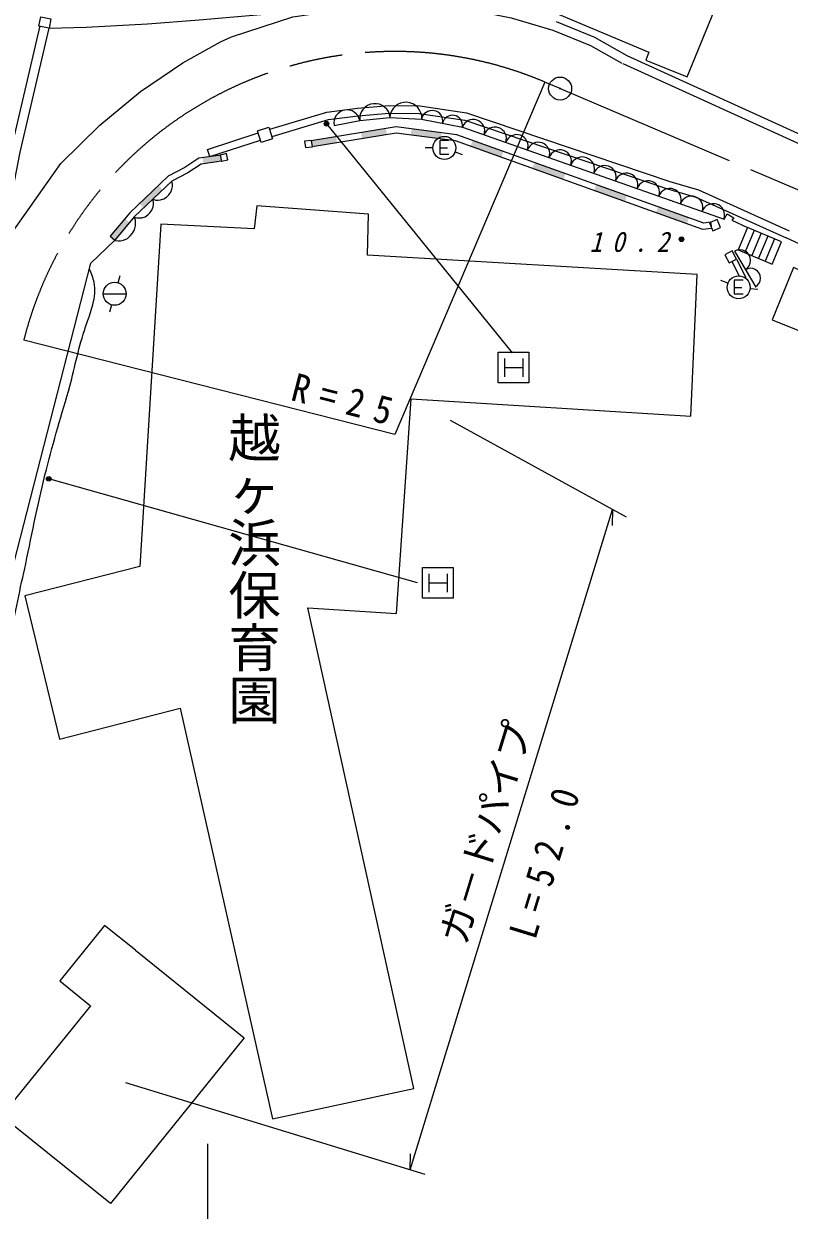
# Model space of a CAD drawing. Units: millimetres, scale not verified. Extents: x 40000 to 680000, y 20000 to 380000.
# Drawn here: x 134754 to 184728, y 243012 to 320474 of the extents above; entities that cross this region are included whole.
import ezdxf
from ezdxf.enums import TextEntityAlignment as Align

# ---------------------------------------------------------------- set-up
doc = ezdxf.new("R2010")
doc.units = ezdxf.units.MM
doc.header["$LTSCALE"] = 1000
doc.linetypes.add('CHAIN', pattern=[18.5, 12, -1.5, 3.5, -1.5])
for name, color, linetype, lineweight in [('M-BGD', 7, 'Continuous', 25), ('M-BMK', 2, 'CHAIN', 13), ('M-BMK-SRVR', 3, 'Continuous', 25), ('M-STR-HTXT', 7, 'Continuous', 13), ('M-STR-STRC', 7, 'Continuous', 25)]:
    doc.layers.add(name, color=color, linetype=linetype, lineweight=lineweight)
doc.layers.add('M-BMK-HTXT', color=7, linetype='Continuous')
doc.styles.add('@ＭＳ ゴシック', font='')
doc.styles.add('ＭＳ ゴシック', font='')
doc.styles.get('@ＭＳ ゴシック').set_extended_font_data('@MS Gothic')
doc.styles.get('ＭＳ ゴシック').set_extended_font_data('MS Gothic')

msp = doc.modelspace()

# ---------------------------------------------------------------- hatches: boundary and pattern name
at = {"layer": 'M-BGD'}
for points in [[(155144, 313102), (153517, 312837), (153581, 312442), (155208, 312707)], [(158396, 313631), (156770, 313366), (156834, 312971), (158461, 313236)], [(162033, 313358), (160073, 313610), (160022, 313213), (161983, 312962)], [(166080, 312139), (164064, 312861), (163929, 312485), (165945, 311762)], [(147612, 311901), (146428, 311729), (146485, 311333), (147669, 311505)], [(170113, 310693), (168096, 311416), (167961, 311040), (169978, 310317)], [(143547, 309909), (142305, 308734), (142580, 308443), (143822, 309619)], [(174145, 309248), (172129, 309971), (171994, 309594), (174010, 308872)], [(178178, 307803), (176162, 308526), (176027, 308149), (178043, 307426)], [(141352, 307752), (140393, 306609), (140700, 306352), (141658, 307495)]]:
    msp.add_hatch(color=256, dxfattribs=at).paths.add_polyline_path(points)

# ---------------------------------------------------------------- linework, layer by layer
for p, q in [((147598, 319300), (148314, 319612)), ((159064, 313739), (153517, 312837)), ((155018, 313838), (156686, 314161)), ((156686, 314161), (158650, 314356)), ((158650, 314356), (160728, 314242)), ((163035, 313230), (159064, 313739)), ((160728, 314242), (163390, 313727)), ((163390, 313727), (180481, 307722)), ((146752, 312272), (150052, 313348)), ((150252, 312729), (150014, 313485)), ((159071, 313335), (153581, 312442)), ((162941, 312839), (159071, 313335)), ((179142, 307458), (163035, 313230)), ((146907, 311797), (146752, 312272)), ((146907, 311797), (150207, 312872)), ((153517, 312837), (153581, 312442)), ((161464, 312375), (160964, 312380)), ((161914, 312368), (162424, 312368)), ((179096, 307049), (162941, 312839)), ((146188, 311694), (145270, 311078)), ((147612, 311901), (146188, 311694)), ((147669, 311505), (146336, 311312)), ((162917, 312104), (163385, 311928)), ((145270, 311078), (144188, 310516)), ((145474, 310734), (144422, 310187)), ((146336, 311312), (145474, 310734)), ((144188, 310516), (141676, 308138)), ((144422, 310187), (141967, 307864)), ((141676, 308138), (140393, 306609)), ((141967, 307864), (140700, 306352)), ((180985, 307648), (181996, 307172)), ((179643, 307116), (179096, 307049)), ((179594, 307513), (179142, 307458)), ((179594, 307513), (179643, 307116)), ((182441, 306985), (181830, 305534)), ((182885, 306798), (182274, 305347)), ((140393, 306609), (140700, 306352)), ((183330, 306611), (182719, 305160)), ((183774, 306424), (183163, 304973)), ((181146, 305618), (182539, 303281)), ((180985, 304960), (181475, 303982)), ((181284, 305109), (181884, 303910)), ((140909, 303560), (141056, 304038)), ((180727, 303533), (180260, 303714)), ((181126, 303262), (181636, 303262)), ((182173, 303190), (182670, 303142)), ((139939, 302843), (141439, 302843)), ((140487, 302121), (140353, 301639)), ((139121, 256369), (133313, 249169)), ((140412, 243443), (133313, 249169))]:
    msp.add_line(p, q, dxfattribs=at)
for points in [[(136417, 320193), (138820, 320240), (142826, 320468), (146210, 320720), (152237, 321251), (157866, 321726), (160506, 321711), (163433, 321487), (166580, 320869), (169301, 320051), (171756, 319050), (173793, 317902)], [(148314, 319612), (152328, 320923), (157866, 321726)], [(169707, 321074), (175562, 318618), (175358, 318106), (178053, 317000), (180196, 322225)], [(131654, 301379), (132733, 306007), (133926, 312222), (135833, 320330)], [(132238, 301243), (133320, 305882), (134513, 312097), (136417, 320193)], [(169501, 320618), (172017, 319591), (174126, 318403)], [(133320, 305882), (137180, 311340), (139714, 313847), (142379, 316044), (145145, 317915), (147598, 319300)], [(174126, 318403), (190577, 310919), (197880, 307978)], [(197732, 307500), (190341, 310367), (173878, 317857)], [(150819, 313588), (154546, 314706), (156551, 314957), (158598, 315133), (160615, 315114), (163659, 314657), (176924, 310180), (178805, 309622), (184726, 306948)], [(150963, 313109), (154649, 314215), (156594, 314459), (158617, 314632), (160576, 314615), (163541, 314169), (176782, 309701), (178630, 309153), (184521, 306492)], [(150014, 313485), (150755, 313719), (150993, 312962), (150252, 312729)], [(162514, 312848), (161914, 312848), (161914, 311948), (162514, 311948)], [(143188, 309019), (143379, 308965), (143523, 308961), (143692, 308981), (143910, 309047), (144081, 309162), (144230, 309303), (144354, 309468), (144432, 309682), (144461, 309849), (144465, 309994), (144422, 310187)], [(141953, 307850), (142144, 307797), (142288, 307793), (142457, 307812), (142675, 307878), (142847, 307994), (142995, 308134), (143120, 308299), (143198, 308513), (143226, 308681), (143230, 308825), (143188, 309019)], [(140682, 306331), (140913, 306295), (141082, 306309), (141277, 306355), (141523, 306462), (141708, 306620), (141862, 306804), (141985, 307013), (142048, 307274), (142058, 307474), (142044, 307643), (141967, 307864)], [(180481, 307722), (180682, 308061), (181120, 307799), (180985, 307648)], [(118282, 245132), (120003, 247336), (121817, 250299), (123804, 253821), (125582, 257370), (127640, 261973), (129453, 267203), (131475, 275042), (139128, 304848), (140700, 306352)], [(238118, 295371), (227770, 295593), (223229, 295814), (219896, 296036), (215724, 296479), (211736, 297106), (208155, 297808), (204657, 298657), (201076, 299617), (198639, 300392), (195132, 301574), (184521, 306492)], [(189378, 302650), (185007, 304560), (183619, 301148), (187824, 299443)], [(181726, 303742), (181126, 303742), (181126, 302842), (181726, 302842)], [(142041, 259988), (140034, 261606), (137115, 257988), (139121, 256369)], [(142041, 259988), (149139, 254261), (140412, 243443)]]:
    msp.add_lwpolyline(points, dxfattribs=at)
for points in [[(136417, 320193), (135747, 320319), (135862, 320928), (136532, 320801)], [(153550, 312853), (153093, 312802), (153139, 312394), (153595, 312444)], [(147983, 311995), (147573, 311900), (147665, 311504), (148074, 311599)], [(150986, 248981), (160216, 250959), (153296, 282335), (159082, 281977), (160037, 295994), (178309, 294861), (178726, 304107), (157192, 305359), (157252, 308043), (149974, 308580), (149795, 307089), (143711, 307387), (142333, 285032), (134817, 283124), (137083, 273758), (144957, 275786)], [(180014, 307692), (179512, 307471), (179736, 306960), (180238, 307181)], [(181386, 305721), (183608, 304786), (184218, 306236), (181996, 307172)], [(181003, 305646), (180523, 305395), (180803, 304858), (181284, 305109)]]:
    msp.add_lwpolyline(points, close=True, dxfattribs=at)
for centre, radius in [((162214, 312368), 750), ((177691, 306403), 150), ((177691, 306403), 90), ((177691, 306403), 30), ((181426, 303262), 750), ((140689, 302843), 750)]:
    msp.add_circle(centre, radius, dxfattribs=at)
for centre, radius, start, end in [((159698, 314299), 1050, 356.85547, 176.85547), ((155853, 314000), 850, 10.93581, 190.93581), ((157681, 314260), 1000, 5.6907, 185.6907), ((161415, 314109), 700, 349.03803, 169.03803), ((162740, 313852), 650, 349.03803, 169.03803), ((164097, 313478), 750, 340.64243, 160.64243), ((165513, 312981), 750, 340.64243, 160.64243), ((166928, 312484), 750, 340.64243, 160.64243), ((168343, 311986), 750, 340.64243, 160.64243), ((169758, 311489), 750, 340.64243, 160.64243), ((171221, 310975), 800, 340.64243, 160.64243), ((172683, 310462), 750, 340.64243, 160.64243), ((174098, 309965), 750, 340.64243, 160.64243), ((175513, 309467), 750, 340.64243, 160.64243), ((176929, 308970), 750, 340.64243, 160.64243), ((178344, 308473), 750, 340.64243, 160.64243), ((179759, 307976), 750, 340.64243, 160.64243), ((181504, 305017), 700, 300.80168, 120.80168), ((182196, 303857), 650, 300.80168, 120.80168)]:
    msp.add_arc(centre, radius, start, end, dxfattribs=at)
msp.add_open_spline([(133018, 248043), (133078, 249688), (133138, 251333), (133157, 252979), (133180, 254968), (133143, 256958), (133018, 258941), (132949, 260029), (132853, 261114), (132738, 262201), (132616, 263351), (132474, 264501), (132459, 265653), (132441, 266864), (132565, 268077), (132692, 269286), (132845, 270732), (133014, 272172), (133157, 273617), (133395, 275873), (133549, 278140), (133903, 280376), (134166, 282001), (134535, 283608), (134881, 285220), (135317, 287276), (135713, 289340), (136231, 291374), (136696, 293202), (137241, 295009), (137768, 296823), (138092, 298100), (138350, 299375), (138793, 300688), (139118, 301654), (139544, 302640), (139351, 303576), (139289, 303880), (139161, 304178), (139033, 304477)], degree=3, knots=[0, 0, 0, 0, 1, 1, 1, 2, 2, 2, 3, 3, 3, 4, 4, 4, 5, 5, 5, 6, 6, 6, 7, 7, 7, 8, 8, 8, 9, 9, 9, 10, 10, 10, 11, 11, 11, 12, 12, 12, 13, 13, 13, 13], dxfattribs=at)
at = {"layer": 'M-BMK'}
for q in [(168768, 316669), (189200, 307983)]:
    msp.add_line((169770, 316243), q, dxfattribs=at)
msp.add_arc((158986, 293662), 25000, 66.96729, 165.75952, dxfattribs=at)
at = {"layer": 'M-BMK-SRVR'}
for radius in [750, 30]:
    msp.add_circle((169770, 316243), radius, dxfattribs=at)
at = {"layer": 'M-STR-HTXT'}
for p, q in [((174102, 288255), (162605, 294563)), ((159980, 245653), (173187, 288757)), ((173187, 288757), (173161, 287719)), ((141404, 251344), (160936, 245360)), ((146752, 247353), (146752, 231319)), ((159980, 245653), (160006, 246691))]:
    msp.add_line(p, q, dxfattribs=at)
msp.add_lwpolyline([(168768, 316669), (158986, 293662), (134754, 299812)], dxfattribs=at)
at = {"layer": 'M-STR-STRC'}
for p, q in [((154516, 313946), (166637, 298990)), ((166133, 298627), (166133, 297427)), ((167333, 298627), (167333, 297427)), ((166133, 298027), (167333, 298027)), ((160454, 283968), (136385, 290765)), ((161195, 284568), (161195, 283368)), ((162395, 284568), (162395, 283368)), ((161195, 283968), (162395, 283968))]:
    msp.add_line(p, q, dxfattribs=at)
for points in [[(165733, 297027), (165733, 299027), (167733, 299027), (167733, 297027)], [(160795, 282968), (160795, 284968), (162795, 284968), (162795, 282968)]]:
    msp.add_lwpolyline(points, close=True, dxfattribs=at)
for centre, radius in [((154516, 313946), 150), ((154516, 313946), 90), ((154516, 313946), 30), ((136385, 290765), 150), ((136385, 290765), 90), ((136385, 290765), 30)]:
    msp.add_circle(centre, radius, dxfattribs=at)

# ---------------------------------------------------------------- texts
at = {"layer": 'M-BGD', "insert": (171693, 305559), "char_height": 1320, "attachment_point": 7, "style": 'ＭＳ ゴシック'}
msp.add_mtext('\\T1.8;\\W0.9;\\Q15;10.2', dxfattribs=at)
at = {"layer": 'M-BMK-HTXT', "style": '@ＭＳ ゴシック'}
msp.add_text('越ヶ浜保育園', height=2507, rotation=270, dxfattribs=at).set_placement((147771, 295167), align=Align.BOTTOM_LEFT)
at = {"layer": 'M-STR-HTXT', "style": 'ＭＳ ゴシック'}
msp.add_text('ガ－ドパイプ', height=1833, rotation=73, dxfattribs=at).set_placement((164123, 260090), align=Align.BOTTOM_LEFT)
at = {"layer": 'M-STR-HTXT', "char_height": 1833, "attachment_point": 7, "style": 'ＭＳ ゴシック'}
for s, insert, rotation in [('\\T1.64;\\W0.9;R=25', (152098, 295891), 345.6), ('\\T1.59;\\W0.9;L=52.0', (168172, 260596), 73)]:
    msp.add_mtext(s, dxfattribs=dict(at, insert=insert, rotation=rotation))

doc.saveas('drawing.dxf')
